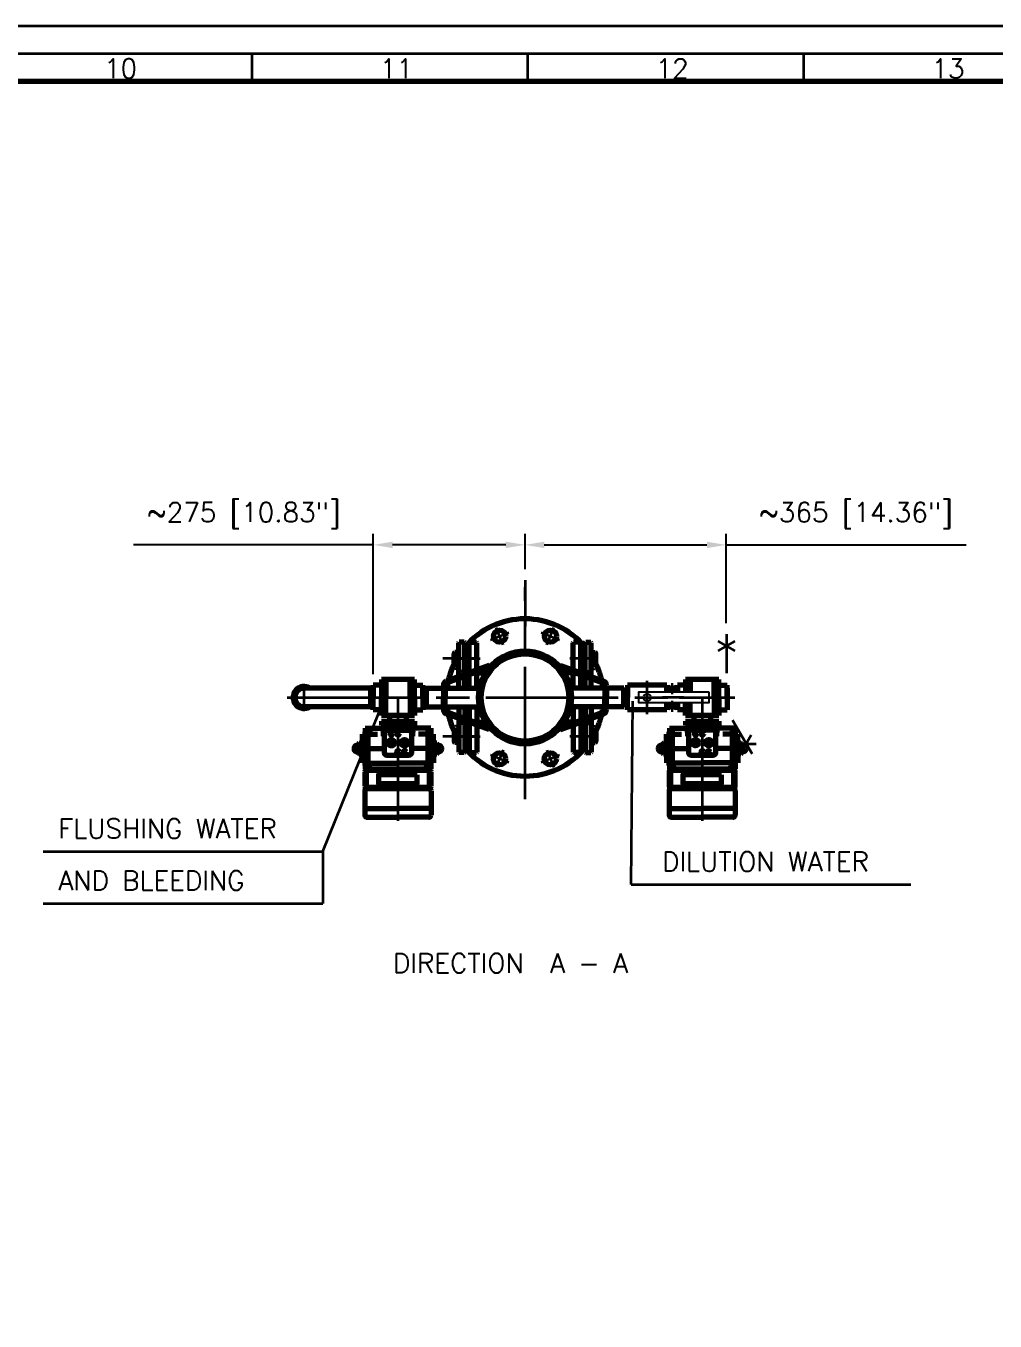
# Model space of a CAD drawing. Extents: x 68 to 8478, y -14 to 5926.
# Drawn here: x 4614 to 6371, y 3578 to 5926 of the extents above; entities that cross this region are included whole.
import ezdxf

# ---------------------------------------------------------------- set-up
doc = ezdxf.new("R2010")
doc.units = 0
doc.header["$LTSCALE"] = 10
doc.linetypes.add('ACAD_ISO02W100', pattern=[15, 12, -3])
doc.linetypes.add('ACAD_ISO08W100', pattern=[36, 24, -3, 6, -3])
doc.layers.get('DEFPOINTS').update_dxf_attribs({"linetype": 'CONTINUOUS'})
for name, color, linetype in [('10', 3, 'CONTINUOUS'), ('AHL-CON-35', 3, 'CONTINUOUS'), ('AHL-CON-70', 7, 'CONTINUOUS')]:
    doc.layers.add(name, color=color, linetype=linetype)
for name, color, linetype, lineweight in [('dim', 3, 'CONTINUOUS', 15), ('M_EQUIP_E3', 3, 'CONTINUOUS', 35), ('M_EQUIP_E5', 2, 'CONTINUOUS', 50), ('M_EQUIP_E7', 7, 'CONTINUOUS', 70)]:
    doc.layers.add(name, color=color, linetype=linetype, lineweight=lineweight)
doc.styles.add('S', font='simplex.shx', dxfattribs={"width": 0.8})
doc.styles.add('SIMPLEX', font='simplex')
doc.dimstyles.new('NORDIC', dxfattribs={"dimscale": 10, "dimtxt": 3.5, "dimasz": 3.5, "dimexe": 2, "dimexo": 2, "dimgap": 1, "dimtad": 0, "dimdec": 0, "dimdsep": 46, "dimtxsty": 'SIMPLEX', "dimcen": 3, "dimclrd": 3, "dimclre": 3, "dimclrt": 3, "dimadec": 0, "dimazin": 0, "dimtfac": 1, "dimtdec": 0, "dimtmove": 0, "dimatfit": 3, "dimfxl": 0, "dimtvp": 1, "dimtolj": 1, "dimarcsym": 0})

# ---------------------------------------------------------------- blocks, each defined once
blk = doc.blocks.new('*D41')
at = {"layer": 'DEFPOINTS', "color": 0, "linetype": 'Continuous', "lineweight": 25, "transparency": 16777216}
for p in [(5518.4, 4985.6), (5518.4, 4921.9), (5243.4, 4731.5)]:
    blk.add_point(p, dxfattribs=at)
at = {"layer": 'M_EQUIP_E3', "color": 3, "linetype": 'Continuous', "lineweight": -2, "transparency": 16777216}
for p, q in [((5243.4, 4751.5), (5243.4, 5005.6)), ((5518.4, 4941.9), (5518.4, 5005.6)), ((5243.4, 4985.6), (4808.4, 4985.6)), ((5483.4, 4985.6), (5278.4, 4985.6))]:
    blk.add_line(p, q, dxfattribs=at)
at = {"layer": 'M_EQUIP_E3', "color": 3, "linetype": 'Continuous', "lineweight": 25, "transparency": 16777216}
for points in [[(5278.4, 4991.4), (5278.4, 4979.8), (5243.4, 4985.6)], [(5483.4, 4991.4), (5483.4, 4979.8), (5518.4, 4985.6)]]:
    blk.add_solid(points, dxfattribs=at)
at = {"layer": 'M_EQUIP_E3', "color": 3, "linetype": 'Continuous', "transparency": 16777216, "insert": (5008.4, 5038.9), "char_height": 35, "attachment_point": 5, "style": 'SIMPLEX'}
blk.add_mtext('\\A1;~275 [10.83"]', dxfattribs=at)
blk = doc.blocks.new('*D42')
at = {"layer": 'DEFPOINTS', "color": 0, "linetype": 'Continuous', "lineweight": 25, "transparency": 16777216}
for p in [(5518.4, 4985.6), (5518.4, 4921.9), (5883.2, 4823.8)]:
    blk.add_point(p, dxfattribs=at)
at = {"layer": 'M_EQUIP_E3', "color": 3, "linetype": 'Continuous', "lineweight": -2, "transparency": 16777216}
for p, q in [((5518.4, 4941.9), (5518.4, 5005.6)), ((5883.2, 4843.8), (5883.2, 5005.6)), ((5553.4, 4985.6), (5848.2, 4985.6)), ((5883.2, 4985.6), (6318.2, 4985.6))]:
    blk.add_line(p, q, dxfattribs=at)
at = {"layer": 'M_EQUIP_E3', "color": 3, "linetype": 'Continuous', "lineweight": 25, "transparency": 16777216}
for points in [[(5553.4, 4991.4), (5553.4, 4979.8), (5518.4, 4985.6)], [(5848.2, 4991.4), (5848.2, 4979.8), (5883.2, 4985.6)]]:
    blk.add_solid(points, dxfattribs=at)
at = {"layer": 'M_EQUIP_E3', "color": 3, "linetype": 'Continuous', "transparency": 16777216, "insert": (6118.2, 5038.9), "char_height": 35, "attachment_point": 5, "style": 'SIMPLEX'}
blk.add_mtext('\\A1;~365 [14.36"]', dxfattribs=at)
blk = doc.blocks.new('A$C393F7AED')
at = {"layer": 'DEFPOINTS', "color": 0, "linetype": 'ByBlock'}
blk.add_point((47.6, 32.5), dxfattribs=at)
blk.add_point((47.6, 32.5), dxfattribs=at)
at = {"layer": 'M_EQUIP_E3', "linetype": 'ACAD_ISO08W100', "lineweight": 35}
for p, q in [((79, 32.5), (79, 256)), ((67, 130.5), (63.5, 130.5)), ((67, 130.5), (67, 134)), ((67, 130.5), (70.5, 130.5)), ((67, 130.5), (67, 127)), ((67, 114.5), (67, 123.7)), ((79, 130.5), (75.5, 130.5)), ((79, 130.5), (79, 134)), ((79, 130.5), (79, 127)), ((79, 130.5), (82.5, 130.5)), ((91, 114.5), (91, 123.7)), ((67, 114.5), (57.8, 114.5)), ((67, 114.5), (67, 105.3)), ((67, 114.5), (76.2, 114.5)), ((79, 98.5), (75.5, 98.5)), ((79, 98.5), (79, 102)), ((79, 98.5), (82.5, 98.5)), ((79, 98.5), (79, 95)), ((91, 114.5), (81.8, 114.5)), ((91, 98.5), (87.5, 98.5)), ((91, 114.5), (91, 105.3)), ((91, 114.5), (100.2, 114.5)), ((91, 98.5), (91, 102)), ((91, 98.5), (91, 95)), ((91, 98.5), (94.5, 98.5)), ((129, 32.5), (29, 32.5))]:
    blk.add_line(p, q, dxfattribs=at)
at = {"layer": 'M_EQUIP_E3', "linetype": 'Continuous', "lineweight": 35}
for centre, radius, start, end in [((67, 114.5), 6.58, 80, 10), ((67, 130.5), 2.5, 80, 10), ((79, 130.5), 2.5, 80, 10), ((91, 114.5), 6.58, 80, 10), ((79, 98.5), 2.5, 260, 190), ((91, 98.5), 2.5, 260, 190)]:
    blk.add_arc(centre, radius, start, end, dxfattribs=at)
at = {"layer": 'M_EQUIP_E7', "lineweight": 70}
for p, q in [((19, 201.5), (19, 245.5)), ((23, 249.5), (79, 249.5)), ((34, 249.5), (36, 249.5)), ((135, 249.5), (79, 249.5)), ((124, 249.5), (122, 249.5)), ((139, 201.5), (139, 245.5)), ((19, 233.5), (79, 233.5)), ((139, 233.5), (79, 233.5)), ((19, 192.5), (19, 167.5)), ((21.5, 192.5), (21.5, 167.5)), ((23, 197.5), (135, 197.5)), ((134, 197.5), (24, 197.5)), ((134, 195), (24, 195)), ((66.5, 188.5), (66.5, 195)), ((91.5, 188.5), (91.5, 195)), ((136.5, 167.5), (136.5, 192.5)), ((139, 167.5), (139, 192.5)), ((24, 165), (134, 165)), ((66.5, 165), (66.5, 172.5)), ((91.5, 165), (91.5, 172.5)), ((14.5, 125), (14.5, 151)), ((14.5, 151), (19.5, 151)), ((19.5, 88), (19.5, 162)), ((19.5, 162), (29, 162)), ((24, 162.5), (134, 162.5)), ((24.5, 88), (24.5, 162)), ((79, 162.5), (29, 162.5)), ((29, 162.5), (29, 161.3)), ((29, 151.2), (79, 151.2)), ((79, 162.5), (129, 162.5)), ((129, 151.2), (79, 151.2)), ((129, 162.5), (129, 161.3)), ((138.5, 162), (129, 162)), ((133.5, 88), (133.5, 162)), ((138.5, 88), (138.5, 162)), ((143.5, 151), (138.5, 151)), ((143.5, 125), (143.5, 151)), ((14.5, 125), (14.5, 99)), ((29, 125), (50.2, 125)), ((129, 125), (107.9, 125)), ((143.5, 125), (143.5, 99)), ((14.5, 99), (19.5, 99)), ((29, 98.8), (41.7, 98.8)), ((129, 98.8), (116.3, 98.8)), ((143.5, 99), (138.5, 99)), ((19.5, 88), (53, 88)), ((53, 82.5), (53, 93)), ((79, 82.5), (53, 82.5)), ((79, 82.5), (105, 82.5)), ((105, 82.5), (105, 93)), ((138.5, 88), (105, 88))]:
    blk.add_line(p, q, dxfattribs=at)
at = {"layer": 'M_EQUIP_E7', "linetype": 'Continuous', "lineweight": 70}
for p, q in [((7.5, 132.4), (3, 130.4)), ((7.5, 117.6), (3, 119.6)), ((7.5, 132.4), (7.5, 117.6)), ((8.7, 134.9), (13.4, 134.9)), ((8.7, 129.9), (13.4, 129.9)), ((8.7, 120.1), (13.4, 120.1)), ((14.5, 132.4), (14.5, 117.6)), ((143.5, 132.4), (143.5, 117.6)), ((149.4, 134.9), (144.7, 134.9)), ((149.4, 129.9), (144.7, 129.9)), ((149.4, 120.1), (144.7, 120.1)), ((150.5, 132.4), (155.1, 130.4)), ((150.5, 132.4), (150.5, 117.6)), ((150.5, 117.6), (155.1, 119.6)), ((8.7, 115.1), (13.4, 115.1)), ((149.4, 115.1), (144.7, 115.1))]:
    blk.add_line(p, q, dxfattribs=at)
at = {"layer": 'M_EQUIP_E7'}
for p, q in [((109, 82.5), (49, 82.5)), ((49, 75.5), (49, 82.5)), ((109, 75.5), (49, 75.5)), ((64, 65), (64, 75.5)), ((94, 65), (94, 75.5)), ((109, 75.5), (109, 82.5)), ((34, 32.5), (34, 55)), ((49, 55), (34, 55)), ((34, 15.6), (34, 49.3)), ((49, 65), (109, 65)), ((49, 32.5), (49, 65)), ((57, 32.5), (57, 65)), ((101, 65), (101, 32.5)), ((109, 65), (109, 32.5)), ((109, 55), (124, 55)), ((124, 55), (124, 32.5)), ((34, 32.5), (34, 10)), ((49, 32.5), (49, 0)), ((57, 32.5), (57, 0)), ((101, 0), (101, 32.5)), ((109, 0), (109, 32.5)), ((124, 10), (124, 32.5)), ((49, 10), (34, 10)), ((109, 10), (124, 10)), ((49, 0), (109, 0))]:
    blk.add_line(p, q, dxfattribs=at)
at = {"layer": 'M_EQUIP_E7', "lineweight": 70}
blk.add_lwpolyline([(44, 172.5), (114, 172.5), (114, 188.5), (44, 188.5)], close=True, dxfattribs=at)
blk.add_lwpolyline([(59, 92), (99, 92, 0.414214), (104, 97), (104, 132, 0.414214), (99, 137), (59, 137, 0.414214), (54, 132), (54, 97, 0.414214)], format="xyb", close=True, dxfattribs=at)
at = {"layer": 'M_EQUIP_E7', "linetype": 'Continuous', "lineweight": 70}
for centre, radius in [((67, 114.5), 5.72), ((67, 130.5), 2.1), ((79, 130.5), 2.1), ((91, 114.5), 5.72), ((79, 98.5), 2.1), ((91, 98.5), 2.1)]:
    blk.add_circle(centre, radius, dxfattribs=at)
at = {"layer": 'M_EQUIP_E7', "lineweight": 70}
for centre, radius, start, end in [((23, 245.5), 4, 90, 180), ((135, 245.5), 4, 0, 90), ((23, 201.5), 4, 180, 270), ((24, 192.5), 5, 90, 180), ((24, 192.5), 2.5, 90, 180), ((134, 192.5), 5, 0, 90), ((134, 192.5), 2.5, 360, 90), ((135, 201.5), 4, 270, 0), ((24, 167.5), 5, 180, 270), ((24, 167.5), 2.5, 180, 270), ((134, 167.5), 5, 270, 0), ((134, 167.5), 2.5, 270, 0), ((26.5, 161.3), 2.5, 270, 0), ((131.5, 161.3), 2.5, 180, 270), ((48, 93), 5, 0, 90), ((110, 93), 5, 90, 180)]:
    blk.add_arc(centre, radius, start, end, dxfattribs=at)
at = {"layer": 'M_EQUIP_E7', "linetype": 'Continuous', "lineweight": 70}
for centre, radius, start, end in [((5.5, 125), 6, 111.4407, 248.5593), ((10.7, 132.4), 3.19, 129.3443, 230.6557), ((18.5, 125), 11, 153.3722, 206.6278), ((10.7, 117.6), 3.19, 129.3443, 230.6557), ((11.3, 132.4), 3.19, 309.3443, 50.6557), ((3.5, 125), 11, 333.3722, 26.6278), ((11.3, 117.6), 3.19, 309.3443, 50.6557), ((146.7, 132.4), 3.19, 129.3443, 230.6557), ((154.5, 125), 11, 153.3722, 206.6278), ((146.7, 117.6), 3.19, 129.3443, 230.6557), ((147.3, 132.4), 3.19, 309.3443, 50.6557), ((139.5, 125), 11, 333.3722, 26.6278), ((147.3, 117.6), 3.19, 309.3443, 50.6557), ((152.5, 125), 6, 291.4407, 68.5593)]:
    blk.add_arc(centre, radius, start, end, dxfattribs=at)
blk = doc.blocks.new('A$C30CA7123')
at = {"layer": 'M_EQUIP_E3', "linetype": 'ACAD_ISO08W100', "lineweight": 35, "rotation": 180}
blk.add_blockref('A$C393F7AED', (158.1, 256), dxfattribs=at)
blk = doc.blocks.new('TOIMITUSR')
at = {"layer": 'M_EQUIP_E3', "linetype": 'ACAD_ISO08W100', "lineweight": 35}
for p, q in [((30, 0), (130, 0)), ((87.5, -21.7), (112.5, 21.7)), ((87.5, 21.7), (112.5, -21.7))]:
    blk.add_line(p, q, dxfattribs=at)
blk = doc.blocks.new('A$C0F477D11')
at = {"layer": '10', "color": 3, "linetype": 'Continuous', "lineweight": 35}
for p, q in [((495.5, 589), (495.5, 584)), ((545.5, 589), (545.5, 584)), ((595.5, 589), (595.5, 584))]:
    blk.add_line(p, q, dxfattribs=at)
for points in [[(841, 0), (0, 0), (0, 594), (841, 594)], [(836, 5), (15, 5), (15, 589), (836, 589)]]:
    blk.add_lwpolyline(points, close=True, dxfattribs=at)
at = {"layer": '10', "color": 7, "linetype": 'Continuous', "lineweight": 70}
blk.add_lwpolyline([(831, 10), (20, 10), (20, 584), (831, 584)], close=True, dxfattribs=at)
at = {"layer": '10', "color": 3, "linetype": 'Continuous', "lineweight": 35, "style": 'S'}
for s, p in [('10', (468.71, 584.51)), ('11', (518.71, 584.51)), ('12', (568.71, 584.51)), ('13', (618.71, 584.51))]:
    blk.add_text(s, height=3.5, dxfattribs=at).set_placement(p)

msp = doc.modelspace()

# ---------------------------------------------------------------- linework, layer by layer
at = {"layer": 'AHL-CON-35', "linetype": 'Continuous'}
for p, q in [((5697.4, 4724.3), (5704.2, 4723.9)), ((5697.4, 4693.6), (5704.2, 4694))]:
    msp.add_line(p, q, dxfattribs=at)
at = {"layer": 'AHL-CON-70', "linetype": 'Continuous'}
for p, q in [((5704.2, 4725.4), (5697.4, 4725.8)), ((5704.2, 4692.5), (5697.4, 4692.1))]:
    msp.add_line(p, q, dxfattribs=at)
at = {"layer": 'AHL-CON-70'}
msp.add_lwpolyline([(5851.8, 4719), (5851.8, 4699), (5724.8, 4699), (5724.8, 4719)], close=True, dxfattribs=at)
msp.add_circle((5739.8, 4709), 6.5, dxfattribs=at)
at = {"layer": 'DEFPOINTS', "color": 0, "linetype": 'ByBlock'}
msp.add_point((5846, 4709), dxfattribs=at)
msp.add_point((5846, 4709), dxfattribs=at)
at = {"layer": 'M_EQUIP_E3', "linetype": 'ACAD_ISO08W100', "lineweight": 35}
for p, q in [((5518.4, 4921.9), (5518.4, 4837.5)), ((5518.4, 4524.4), (5518.4, 4909)), ((5455.8, 4813.3), (5488.9, 4826.9)), ((5478.8, 4804.6), (5465.9, 4835.7)), ((5547.9, 4826.9), (5580.9, 4813.3)), ((5558, 4804.5), (5570.9, 4835.7)), ((5428.4, 4779.7), (5369.6, 4779.7)), ((5386.5, 4779.7), (5437.3, 4779.7)), ((5386.5, 4779.7), (5437.3, 4779.7)), ((5400.4, 4738.5), (5414.1, 4771.5)), ((5650.3, 4779.7), (5599.5, 4779.7)), ((5650.3, 4779.7), (5599.5, 4779.7)), ((5636.4, 4738.5), (5622.7, 4771.5)), ((5422.8, 4748.6), (5391.7, 4761.5)), ((5613.9, 4748.6), (5645.1, 4761.5)), ((5118, 4686.5), (5118, 4731.5)), ((5238.1, 4724), (5243, 4724)), ((5333, 4722.6), (5339.4, 4722.6)), ((5739.8, 4678.5), (5739.8, 4739.4)), ((5087.5, 4709), (5880.6, 4709)), ((5806.6, 4709), (5767.9, 4709)), ((5798.6, 4709), (5898.6, 4709)), ((5839.6, 4709), (5839.6, 4485.4)), ((5238.1, 4694), (5243, 4694)), ((5333, 4695.4), (5339.4, 4695.4)), ((5414.1, 4646.4), (5400.4, 4679.5)), ((5622.7, 4646.4), (5636.4, 4679.5)), ((5422.8, 4669.4), (5391.6, 4656.5)), ((5614, 4669.4), (5645.1, 4656.5)), ((5428.4, 4638.2), (5369.6, 4638.2)), ((5386.5, 4638.2), (5437.3, 4638.2)), ((5650.3, 4638.2), (5599.5, 4638.2)), ((5650.3, 4638.2), (5599.5, 4638.2)), ((5827.6, 4627), (5818.4, 4627)), ((5827.6, 4643), (5824.1, 4643)), ((5827.6, 4643), (5827.6, 4646.5)), ((5827.6, 4643), (5827.6, 4639.5)), ((5827.6, 4643), (5831.1, 4643)), ((5827.6, 4627), (5827.6, 4636.2)), ((5827.6, 4627), (5836.8, 4627)), ((5827.6, 4627), (5827.6, 4617.7)), ((5839.6, 4643), (5836.1, 4643)), ((5839.6, 4643), (5839.6, 4646.5)), ((5839.6, 4643), (5839.6, 4639.5)), ((5839.6, 4643), (5843.1, 4643)), ((5851.6, 4627), (5842.4, 4627)), ((5851.6, 4627), (5851.6, 4636.2)), ((5851.6, 4627), (5860.8, 4627)), ((5851.6, 4627), (5851.6, 4617.7)), ((5488.9, 4591), (5455.8, 4604.7)), ((5478.7, 4613.4), (5465.8, 4582.3)), ((5580.9, 4604.7), (5547.9, 4591)), ((5557.9, 4613.3), (5570.8, 4582.2)), ((5839.6, 4611), (5836.1, 4611)), ((5839.6, 4611), (5839.6, 4614.5)), ((5839.6, 4611), (5839.6, 4607.5)), ((5839.6, 4611), (5843.1, 4611)), ((5851.6, 4611), (5848.1, 4611)), ((5851.6, 4611), (5851.6, 4614.5)), ((5851.6, 4611), (5851.6, 4607.5)), ((5851.6, 4611), (5855.1, 4611))]:
    msp.add_line(p, q, dxfattribs=at)
at = {"layer": 'M_EQUIP_E3', "color": 3, "linetype": 'Continuous', "lineweight": 35}
for p, q in [((5417.2, 4784.8), (5409.2, 4784.8)), ((5417.2, 4774.6), (5409.2, 4774.6)), ((5619.5, 4784.8), (5627.5, 4784.8)), ((5619.5, 4774.6), (5627.5, 4774.6)), ((5151.8, 4429.7), (5265.4, 4710.8)), ((5710.7, 4369.9), (5713.9, 4702.5)), ((5417.2, 4643.3), (5409.2, 4643.3)), ((5417.2, 4633.1), (5409.2, 4633.1)), ((5619.5, 4643.3), (5627.5, 4643.3)), ((5619.5, 4633.1), (5627.5, 4633.1)), ((4644.9, 4429.7), (5151.8, 4429.7)), ((5151.8, 4429.7), (5151.8, 4335.6)), ((5710.7, 4369.9), (6217.6, 4369.9)), ((4644.9, 4335.6), (5151.8, 4335.6))]:
    msp.add_line(p, q, dxfattribs=at)
at = {"layer": 'M_EQUIP_E3', "linetype": 'Continuous', "lineweight": 35}
for p, q in [((5782.2, 4724.5), (5775.8, 4724.1)), ((5788.2, 4724.5), (5794.6, 4724.1)), ((5782.2, 4693.4), (5775.8, 4693.8)), ((5788.2, 4693.4), (5794.6, 4693.8))]:
    msp.add_line(p, q, dxfattribs=at)
for centre, radius, start, end in [((5827.6, 4627), 6.58, 260, 190), ((5827.6, 4643), 2.5, 80, 10), ((5839.6, 4643), 2.5, 80, 10), ((5851.6, 4627), 6.58, 260, 190), ((5839.6, 4611), 2.5, 260, 190), ((5851.6, 4611), 2.5, 260, 190)]:
    msp.add_arc(centre, radius, start, end, dxfattribs=at)
at = {"layer": 'M_EQUIP_E7', "color": 7, "linetype": 'Continuous', "lineweight": 70}
for p, q in [((5398.2, 4790.7), (5391.2, 4790.7)), ((5398.2, 4808), (5399.2, 4809)), ((5398.2, 4746.6), (5398.2, 4808)), ((5398.2, 4768.6), (5398.2, 4790.7)), ((5408.2, 4809), (5399.2, 4809)), ((5409.2, 4808), (5408.2, 4809)), ((5409.2, 4750.6), (5409.2, 4808)), ((5417.2, 4808), (5418.2, 4809)), ((5417.2, 4753.5), (5417.2, 4808)), ((5418.2, 4809), (5430.2, 4809)), ((5431.2, 4808), (5430.2, 4809)), ((5431.2, 4758.6), (5431.2, 4808)), ((5605.5, 4808), (5606.5, 4809)), ((5605.5, 4758.6), (5605.5, 4808)), ((5618.5, 4809), (5606.5, 4809)), ((5619.5, 4808), (5618.5, 4809)), ((5619.5, 4753.5), (5619.5, 4808)), ((5627.5, 4808), (5628.5, 4809)), ((5627.5, 4750.6), (5627.5, 4808)), ((5628.5, 4809), (5637.5, 4809)), ((5638.5, 4808), (5637.5, 4809)), ((5638.5, 4746.6), (5638.5, 4808)), ((5638.5, 4790.7), (5645.5, 4790.7)), ((5638.5, 4768.6), (5638.5, 4790.7)), ((5389.8, 4771.4), (5389.8, 4787.9)), ((5398.2, 4785.2), (5391.2, 4785.2)), ((5398.2, 4774.2), (5391.2, 4774.2)), ((5398.2, 4768.6), (5391.2, 4768.6)), ((5417.2, 4785.7), (5409.2, 4785.7)), ((5409.2, 4773.7), (5417.2, 4773.7)), ((5409.2, 4769), (5417.2, 4769)), ((5619.5, 4785.7), (5627.5, 4785.7)), ((5627.5, 4773.7), (5619.5, 4773.7)), ((5627.5, 4769), (5619.5, 4769)), ((5638.5, 4785.2), (5645.5, 4785.2)), ((5638.5, 4774.2), (5645.5, 4774.2)), ((5638.5, 4768.6), (5645.5, 4768.6)), ((5646.9, 4771.4), (5646.9, 4787.9)), ((5398.2, 4725.8), (5398.2, 4743.4)), ((5409.2, 4725.8), (5409.2, 4747.4)), ((5417.2, 4725.8), (5417.2, 4750.4)), ((5431.2, 4725.8), (5431.2, 4755.5)), ((5431.2, 4753.4), (5446.9, 4753.4)), ((5431.2, 4753.4), (5434.2, 4753.4)), ((5605.5, 4753.4), (5589.8, 4753.4)), ((5605.5, 4753.4), (5602.5, 4753.4)), ((5605.5, 4725.8), (5605.5, 4755.5)), ((5619.5, 4725.8), (5619.5, 4750.4)), ((5627.5, 4725.8), (5627.5, 4747.4)), ((5638.5, 4725.8), (5638.5, 4743.4)), ((5398.2, 4692.1), (5398.2, 4674.5)), ((5409.2, 4692.1), (5409.2, 4670.5)), ((5417.2, 4692.1), (5417.2, 4610)), ((5431.2, 4692.1), (5431.2, 4662.5)), ((5605.5, 4692.1), (5605.5, 4662.5)), ((5619.5, 4692.1), (5619.5, 4610)), ((5627.5, 4692.1), (5627.5, 4670.5)), ((5638.5, 4692.1), (5638.5, 4674.5)), ((5398.2, 4649.3), (5391.2, 4649.3)), ((5398.2, 4671.3), (5398.2, 4610)), ((5398.2, 4649.3), (5398.2, 4627.2)), ((5409.2, 4667.3), (5409.2, 4610)), ((5431.2, 4664.5), (5446.9, 4664.5)), ((5431.2, 4659.3), (5431.2, 4610)), ((5605.5, 4664.5), (5589.8, 4664.5)), ((5605.5, 4659.3), (5605.5, 4610)), ((5627.5, 4667.3), (5627.5, 4610)), ((5638.5, 4671.3), (5638.5, 4610)), ((5638.5, 4649.3), (5645.5, 4649.3)), ((5638.5, 4649.3), (5638.5, 4627.2)), ((5389.8, 4646.5), (5389.8, 4630)), ((5398.2, 4643.8), (5391.2, 4643.8)), ((5398.2, 4632.7), (5391.2, 4632.7)), ((5398.2, 4627.2), (5391.2, 4627.2)), ((5409.2, 4649), (5417.2, 4649)), ((5409.2, 4644.2), (5417.2, 4644.2)), ((5417.2, 4632.2), (5409.2, 4632.2)), ((5627.5, 4649), (5619.5, 4649)), ((5627.5, 4644.2), (5619.5, 4644.2)), ((5619.5, 4632.2), (5627.5, 4632.2)), ((5638.5, 4643.8), (5645.5, 4643.8)), ((5638.5, 4632.7), (5645.5, 4632.7)), ((5638.5, 4627.2), (5645.5, 4627.2)), ((5646.9, 4646.5), (5646.9, 4630)), ((5398.2, 4610), (5399.2, 4609)), ((5408.2, 4609), (5399.2, 4609)), ((5409.2, 4610), (5408.2, 4609)), ((5417.2, 4610), (5418.2, 4609)), ((5418.2, 4609), (5430.2, 4609)), ((5431.2, 4610), (5430.2, 4609)), ((5605.5, 4610), (5606.5, 4609)), ((5618.5, 4609), (5606.5, 4609)), ((5619.5, 4610), (5618.5, 4609)), ((5627.5, 4610), (5628.5, 4609)), ((5628.5, 4609), (5637.5, 4609)), ((5638.5, 4610), (5637.5, 4609))]:
    msp.add_line(p, q, dxfattribs=at)
at = {"layer": 'M_EQUIP_E7'}
for p, q in [((5453.7, 4766.8), (5375.8, 4738.5)), ((5453.7, 4766.8), (5454.7, 4764)), ((5583, 4766.8), (5582, 4764)), ((5583, 4766.8), (5660.9, 4738.5)), ((5454.7, 4764), (5376.8, 4735.7)), ((5582, 4764), (5659.9, 4735.7)), ((5333, 4725.8), (5370.5, 4725.8)), ((5339.4, 4725.8), (5339.4, 4692.1)), ((5370.5, 4731), (5370.5, 4709)), ((5373.5, 4731), (5373.5, 4709)), ((5373.5, 4725.8), (5435.9, 4725.8)), ((5663.2, 4725.8), (5600.8, 4725.8)), ((5663.2, 4731), (5663.2, 4709)), ((5666.2, 4731), (5666.2, 4709)), ((5697.4, 4725.8), (5666.2, 4725.8)), ((5697.4, 4692.1), (5697.4, 4725.8)), ((5775.8, 4731.5), (5704.2, 4731.5)), ((5704.2, 4731.5), (5704.2, 4709)), ((5775.8, 4719), (5775.8, 4731.5)), ((5775.8, 4719), (5775.8, 4725.8)), ((5794.6, 4731.5), (5794.6, 4719)), ((5809.6, 4731.5), (5794.6, 4731.5)), ((5869.6, 4741.5), (5809.6, 4741.5)), ((5809.6, 4741.5), (5809.6, 4719)), ((5817.6, 4741.5), (5817.6, 4719)), ((5861.6, 4709), (5861.6, 4741.5)), ((5869.6, 4709), (5869.6, 4741.5)), ((5869.6, 4731.5), (5884.6, 4731.5)), ((5884.6, 4709), (5884.6, 4731.5)), ((5884.6, 4725.8), (5884.6, 4692.1)), ((5370.5, 4687), (5370.5, 4709)), ((5373.5, 4687), (5373.5, 4709)), ((5663.2, 4687), (5663.2, 4709)), ((5666.2, 4687), (5666.2, 4709)), ((5704.2, 4686.5), (5704.2, 4709)), ((5775.8, 4692.1), (5775.8, 4699)), ((5775.8, 4699), (5775.8, 4686.5)), ((5794.6, 4699), (5794.6, 4686.5)), ((5794.6, 4686.5), (5794.6, 4699)), ((5809.6, 4676.5), (5809.6, 4699)), ((5817.6, 4676.5), (5817.6, 4699)), ((5861.6, 4709), (5861.6, 4676.5)), ((5869.6, 4709), (5869.6, 4676.5)), ((5884.6, 4709), (5884.6, 4686.5)), ((5333, 4692.1), (5370.5, 4692.1)), ((5373.5, 4692.1), (5435.9, 4692.1)), ((5453.7, 4651.1), (5375.8, 4679.4)), ((5454.7, 4653.9), (5376.8, 4682.3)), ((5582, 4653.9), (5659.9, 4682.3)), ((5583, 4651.1), (5660.9, 4679.4)), ((5663.2, 4692.1), (5600.8, 4692.1)), ((5697.4, 4692.1), (5666.2, 4692.1)), ((5775.8, 4686.5), (5704.2, 4686.5)), ((5809.6, 4686.5), (5794.6, 4686.5)), ((5869.6, 4676.5), (5809.6, 4676.5)), ((5824.6, 4676.5), (5824.6, 4666)), ((5854.6, 4676.5), (5854.6, 4666)), ((5869.6, 4686.5), (5884.6, 4686.5)), ((5453.7, 4651.1), (5454.7, 4653.9)), ((5583, 4651.1), (5582, 4653.9)), ((5809.6, 4666), (5869.6, 4666)), ((5809.6, 4666), (5809.6, 4659)), ((5809.6, 4659), (5869.6, 4659)), ((5869.6, 4666), (5869.6, 4659))]:
    msp.add_line(p, q, dxfattribs=at)
at = {"layer": 'M_EQUIP_E7', "linetype": 'Continuous'}
for p, q in [((5243, 4725.8), (5118, 4725.8)), ((5238.1, 4725.8), (5238.1, 4692.1)), ((5243, 4692.1), (5118, 4692.1))]:
    msp.add_line(p, q, dxfattribs=at)
at = {"layer": 'M_EQUIP_E7', "linetype": 'Continuous', "lineweight": 70}
for p, q in [((5782.2, 4726), (5775.8, 4725.6)), ((5782.2, 4719), (5782.2, 4726)), ((5782.2, 4724.6), (5782.2, 4719)), ((5787.2, 4729.8), (5783.2, 4729.8)), ((5794.6, 4725.6), (5788.2, 4726)), ((5788.2, 4719), (5788.2, 4726)), ((5788.2, 4719), (5788.2, 4724.6)), ((5794.6, 4719), (5794.6, 4731.5)), ((5782.2, 4691.9), (5782.2, 4699)), ((5782.2, 4699), (5782.2, 4693.3)), ((5787.2, 4719.4), (5783.2, 4719.4)), ((5783.2, 4698.5), (5787.2, 4698.5)), ((5788.2, 4693.3), (5788.2, 4699)), ((5788.2, 4691.9), (5788.2, 4699)), ((5794.6, 4686.5), (5794.6, 4699)), ((5782.2, 4691.9), (5775.8, 4692.3)), ((5783.2, 4688.1), (5787.2, 4688.1)), ((5794.6, 4692.3), (5788.2, 4691.9)), ((5769.2, 4626.3), (5773.9, 4626.3)), ((5909.9, 4626.3), (5905.2, 4626.3)), ((5768.1, 4623.9), (5763.5, 4621.9)), ((5768.1, 4609.1), (5763.5, 4611)), ((5768.1, 4609.1), (5768.1, 4623.9)), ((5769.2, 4621.4), (5773.9, 4621.4)), ((5769.2, 4611.5), (5773.9, 4611.5)), ((5769.2, 4606.6), (5773.9, 4606.6)), ((5775.1, 4609.1), (5775.1, 4623.9)), ((5904.1, 4609.1), (5904.1, 4623.9)), ((5909.9, 4621.4), (5905.2, 4621.4)), ((5909.9, 4611.5), (5905.2, 4611.5)), ((5909.9, 4606.6), (5905.2, 4606.6)), ((5911.1, 4609.1), (5911.1, 4623.9)), ((5911.1, 4623.9), (5915.6, 4621.9)), ((5911.1, 4609.1), (5915.6, 4611))]:
    msp.add_line(p, q, dxfattribs=at)
at = {"layer": 'M_EQUIP_E7', "lineweight": 70}
for p, q in [((5780.1, 4653.5), (5780.1, 4579.5)), ((5780.1, 4653.5), (5813.6, 4653.5)), ((5785.1, 4653.5), (5785.1, 4579.5)), ((5839.6, 4659), (5813.6, 4659)), ((5813.6, 4659), (5813.6, 4648.5)), ((5839.6, 4659), (5865.6, 4659)), ((5865.6, 4659), (5865.6, 4648.5)), ((5899.1, 4653.5), (5865.6, 4653.5)), ((5894.1, 4653.5), (5894.1, 4579.5)), ((5899.1, 4653.5), (5899.1, 4579.5)), ((5775.1, 4616.5), (5775.1, 4642.5)), ((5775.1, 4642.5), (5780.1, 4642.5)), ((5789.6, 4642.6), (5802.3, 4642.6)), ((5889.6, 4642.6), (5876.9, 4642.6)), ((5904.1, 4642.5), (5899.1, 4642.5)), ((5904.1, 4616.5), (5904.1, 4642.5)), ((5775.1, 4616.5), (5775.1, 4590.5)), ((5789.6, 4616.5), (5810.7, 4616.5)), ((5889.6, 4616.5), (5868.4, 4616.5)), ((5904.1, 4616.5), (5904.1, 4590.5)), ((5775.1, 4590.5), (5780.1, 4590.5)), ((5780.1, 4579.5), (5789.6, 4579.5)), ((5894.6, 4579), (5784.6, 4579)), ((5789.6, 4590.3), (5839.6, 4590.3)), ((5789.6, 4579), (5789.6, 4580.2)), ((5839.6, 4579), (5789.6, 4579)), ((5889.6, 4590.3), (5839.6, 4590.3)), ((5839.6, 4579), (5889.6, 4579)), ((5889.6, 4579), (5889.6, 4580.2)), ((5899.1, 4579.5), (5889.6, 4579.5)), ((5904.1, 4590.5), (5899.1, 4590.5)), ((5779.6, 4574), (5779.6, 4549)), ((5782.1, 4574), (5782.1, 4549)), ((5894.6, 4576.5), (5784.6, 4576.5)), ((5827.1, 4576.5), (5827.1, 4569)), ((5852.1, 4576.5), (5852.1, 4569)), ((5897.1, 4549), (5897.1, 4574)), ((5899.6, 4549), (5899.6, 4574)), ((5779.6, 4540), (5779.6, 4496)), ((5895.6, 4544), (5783.6, 4544)), ((5784.6, 4546.5), (5894.6, 4546.5)), ((5784.6, 4544), (5894.6, 4544)), ((5827.1, 4553), (5827.1, 4546.5)), ((5852.1, 4553), (5852.1, 4546.5)), ((5899.6, 4540), (5899.6, 4496)), ((5779.6, 4508), (5839.6, 4508)), ((5783.6, 4492), (5839.6, 4492)), ((5794.6, 4492), (5796.6, 4492)), ((5899.6, 4508), (5839.6, 4508)), ((5895.6, 4492), (5839.6, 4492)), ((5884.6, 4492), (5882.6, 4492))]:
    msp.add_line(p, q, dxfattribs=at)
msp.add_lwpolyline([(5859.6, 4649.5), (5819.6, 4649.5, 0.414214), (5814.6, 4644.5), (5814.6, 4609.5, 0.414214), (5819.6, 4604.5), (5859.6, 4604.5, 0.414214), (5864.6, 4609.5), (5864.6, 4644.5, 0.414214)], format="xyb", close=True, dxfattribs=at)
msp.add_lwpolyline([(5874.6, 4569), (5804.6, 4569), (5804.6, 4553), (5874.6, 4553)], close=True, dxfattribs=at)
at = {"layer": 'M_EQUIP_E7', "color": 7, "linetype": 'Continuous', "lineweight": 70}
for centre in [(5472.4, 4820.1), (5564.5, 4820.1), (5472.3, 4597.8), (5564.4, 4597.8)]:
    msp.add_circle(centre, 11, dxfattribs=at)
at = {"layer": 'M_EQUIP_E7', "linetype": 'Continuous'}
for radius in [84.2, 79.2]:
    msp.add_circle((5518.4, 4709), radius, dxfattribs=at)
at = {"layer": 'M_EQUIP_E7', "linetype": 'Continuous', "lineweight": 70}
for centre, radius in [((5827.6, 4627), 5.72), ((5827.6, 4643), 2.1), ((5839.6, 4643), 2.1), ((5851.6, 4627), 5.72), ((5839.6, 4611), 2.1), ((5851.6, 4611), 2.1)]:
    msp.add_circle(centre, radius, dxfattribs=at)
at = {"layer": 'M_EQUIP_E7', "linetype": 'Continuous'}
for start, end in [(90, 139.9929), (40.0071, 90), (154.3541, 167.5324), (12.4676, 25.6459), (168.951, 173.2091), (6.7909, 11.049), (187.1238, 191.049), (192.4676, 205.6459), (334.3541, 347.5324), (348.951, 352.8762), (220.0071, 319.9929)]:
    msp.add_arc((5518.4, 4709), 142.5, start, end, dxfattribs=at)
at = {"layer": 'M_EQUIP_E7', "color": 7, "linetype": 'Continuous', "lineweight": 70}
for centre, radius, start, end in [((5393.2, 4787.9), 3.41, 126.1237, 233.8763), ((5643.5, 4787.9), 3.41, 306.1237, 53.8763), ((5401.4, 4779.7), 11.5, 151.4875, 208.5125), ((5393.2, 4771.4), 3.41, 126.1237, 233.8763), ((5635.4, 4779.7), 11.5, 331.4875, 28.5125), ((5643.5, 4771.4), 3.41, 306.1237, 53.8763), ((5393.2, 4646.5), 3.41, 126.1237, 233.8763), ((5643.5, 4646.5), 3.41, 306.1237, 53.8763), ((5401.4, 4638.2), 11.5, 151.4875, 208.5125), ((5393.2, 4630), 3.41, 126.1237, 233.8763), ((5635.4, 4638.2), 11.5, 331.4875, 28.5125), ((5643.5, 4630), 3.41, 306.1237, 53.8763)]:
    msp.add_arc(centre, radius, start, end, dxfattribs=at)
at = {"layer": 'M_EQUIP_E7', "linetype": 'Continuous', "lineweight": 70}
for centre, radius, start, end in [((5118, 4709), 20, 57.4051, 302.5949), ((5118, 4709), 16.9, 90, 270), ((5796.3, 4724.6), 14.1, 158.3061, 201.6939), ((5774, 4724.6), 14.2, 338.357, 21.643), ((5796.3, 4693.3), 14.1, 158.3061, 201.6939), ((5837.2, 4709), 55, 169.055, 169.5216), ((5837.2, 4709), 55, 190.4784, 190.945), ((5733.1, 4709), 55.1, 10.4534, 10.9189), ((5733.1, 4709), 55.1, 349.0811, 349.5466), ((5774, 4693.3), 14.2, 338.357, 21.643), ((5771.3, 4623.9), 3.19, 129.3443, 230.6557), ((5771.9, 4623.9), 3.19, 309.3443, 50.6557), ((5907.3, 4623.9), 3.19, 129.3443, 230.6557), ((5907.9, 4623.9), 3.19, 309.3443, 50.6557), ((5766.1, 4616.5), 6, 111.4407, 248.5593), ((5779.1, 4616.5), 11, 153.3722, 206.6278), ((5771.3, 4609.1), 3.19, 129.3443, 230.6557), ((5764.1, 4616.5), 11, 333.3722, 26.6278), ((5771.9, 4609.1), 3.19, 309.3443, 50.6557), ((5915.1, 4616.5), 11, 153.3722, 206.6278), ((5907.3, 4609.1), 3.19, 129.3443, 230.6557), ((5900.1, 4616.5), 11, 333.3722, 26.6278), ((5907.9, 4609.1), 3.19, 309.3443, 50.6557), ((5913.1, 4616.5), 6, 291.4407, 68.5593)]:
    msp.add_arc(centre, radius, start, end, dxfattribs=at)
at = {"layer": 'M_EQUIP_E7'}
for centre, radius, start, end in [((5378.5, 4731), 8, 110, 180), ((5378.5, 4731), 5, 110, 180), ((5658.2, 4731), 5, 0, 70), ((5658.2, 4731), 8, 0, 70), ((5378.5, 4687), 8, 180, 250), ((5378.5, 4687), 5, 180, 250), ((5658.2, 4687), 5, 290, 0), ((5658.2, 4687), 8, 290, 0)]:
    msp.add_arc(centre, radius, start, end, dxfattribs=at)
at = {"layer": 'M_EQUIP_E7', "lineweight": 70}
for centre, radius, start, end in [((5808.6, 4648.5), 5, 270, 0), ((5870.6, 4648.5), 5, 180, 270), ((5784.6, 4574), 5, 90, 180), ((5787.1, 4580.2), 2.5, 0, 90), ((5892.1, 4580.2), 2.5, 90, 180), ((5894.6, 4574), 5, 0, 90), ((5784.6, 4574), 2.5, 90, 180), ((5894.6, 4574), 2.5, 0, 90), ((5784.6, 4549), 5, 180, 270), ((5783.6, 4540), 4, 90, 180), ((5784.6, 4549), 2.5, 180, 270), ((5894.6, 4549), 5, 270, 0), ((5894.6, 4549), 2.5, 270, 0), ((5895.6, 4540), 4, 0, 90), ((5783.6, 4496), 4, 180, 270), ((5895.6, 4496), 4, 270, 0)]:
    msp.add_arc(centre, radius, start, end, dxfattribs=at)
at = {"layer": 'M_EQUIP_E7'}
for points in [[(5453.7, 4766.8), (5454.7, 4764), (5457.6, 4767.2)], [(5583, 4766.8), (5582, 4764), (5579.1, 4767.2)], [(5453.7, 4651.1), (5454.7, 4653.9), (5457.6, 4650.7)], [(5583, 4651.1), (5582, 4653.9), (5579.1, 4650.7)]]:
    msp.add_solid(points, dxfattribs=at)

# ---------------------------------------------------------------- block references
at = {"layer": 'dim', "lineweight": 35, "xscale": 10, "yscale": 10, "zscale": 10}
msp.add_blockref('A$C0F477D11', (68.1, -13.5), dxfattribs=at)
at = {"layer": 'M_EQUIP_E3', "linetype": 'ACAD_ISO08W100', "lineweight": 35, "yscale": 0.7100000000000364}
for p, xscale, zscale, rotation in [((5884.2, 4731.5), 0.7100000000000364, 0.7100000000000364, 90), ((5884.2, 4686.5), -0.7100000000007239, 0.71, 120.0000000000104)]:
    msp.add_blockref('TOIMITUSR', p, dxfattribs=dict(at, xscale=xscale, zscale=zscale, rotation=rotation))
at = {"layer": 'M_EQUIP_E5', "linetype": 'ACAD_ISO02W100', "lineweight": 50}
msp.add_blockref('A$C30CA7123', (5208.9, 4485.4), dxfattribs=at)

# ---------------------------------------------------------------- texts
at = {"layer": 'M_EQUIP_E7', "color": 2, "linetype": 'Continuous', "style": 'SIMPLEX'}
for s, p in [('FLUSHING WATER', (4672.4, 4453.7)), ('DILUTION WATER', (5766.8, 4393.9)), ('AND BLEEDING', (4672.4, 4359.6)), ('DIRECTION  A - A', (5279, 4209.9))]:
    msp.add_text(s, height=35, dxfattribs=at).set_placement(p)

# ---------------------------------------------------------------- dimensions: what is measured, and where the dimension line sits
at = {"layer": 'M_EQUIP_E3', "linetype": 'Continuous'}
for p1, picture, middle in [((5243.4, 4731.5), '*D41', (5008.4, 4985.6)), ((5883.2, 4823.8), '*D42', (6118.2, 4985.6))]:
    dim = msp.add_linear_dim(base=(5518.4, 4985.6), p1=p1, p2=(5518.4, 4921.9), text='~<>', dimstyle='NORDIC', dxfattribs=at)
    dim.commit()
    dim.dimension.update_dxf_attribs({"geometry": picture, "text_midpoint": middle, "dimtype": 160})

doc.saveas('drawing.dxf')
